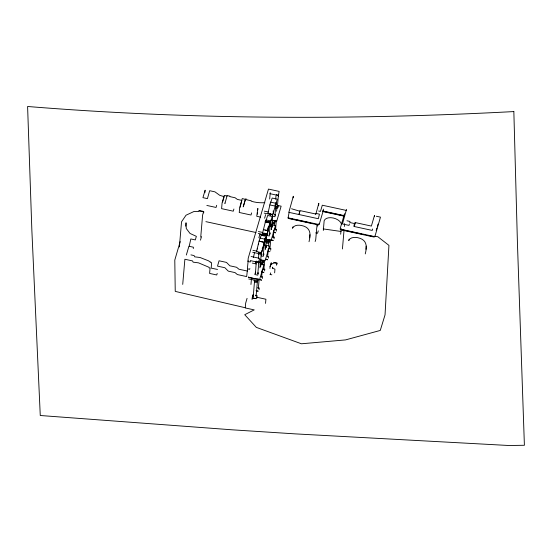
<?xml version="1.0" encoding="UTF-8"?>
<svg xmlns="http://www.w3.org/2000/svg" width="552" height="552" viewBox="0 0 552 552"><rect width="100%" height="100%" fill="white"/><g stroke="black" fill="none" stroke-linecap="round" stroke-linejoin="round"><path stroke-width="0.83" d="M179.379 246.951L181.539 221.8L186.031 215.211L194.125 211.43L198.892 211.45L199.175 210.491L199.141 210.878L202.881 211.692M185.734 226.168L186.024 222.773L186.265 228.5L190.047 233.468L196.36 236.359L195.318 239.92L190.826 238.947L189.219 246.178M182.719 284.397L184.879 259.247L192.544 260.91L193.138 262.172L198.506 262.849L209.125 267.334L209.077 267.886L210.064 268.099L209.608 273.426L216.743 274.972L217.191 273.447M193.29 248.572L193.407 247.22L188.922 246.24L186.341 255.024M200.728 237.098L202.618 215.025L203.66 211.464M204.909 192.689L205.13 190.192L202.936 197.657L207.421 198.637L209.656 190.702L214.963 191.855L219.765 195.339L224.174 196.664L222.615 201.997M224.961 203.053L224.919 203.495L227.148 195.58L229.839 196.167L229.804 196.609L235.104 197.761L237.346 199.41L241.838 200.383L240.141 207.262M248.158 260.772L247.372 268.831L249.614 269.321L249.856 268.493M245.323 307.147L245.668 303.145L247.068 298.356M250.953 284.487L251.45 278.732M253.409 257.467L254.575 252.499M257.356 214.135L257.501 212.506M257.708 210.064L257.846 208.435L256.735 216.267L260.592 217.108M252.064 299.557L252.271 297.832L256.218 298.687L252.188 298.114L253.126 294.713M252.395 297.459L253.251 294.533M254.217 279.954L254.134 280.975L257.273 281.658L258.005 279.167M254.541 281.175L253.264 296.113L253.644 295.306M258.446 258.64L258.95 252.754M257.404 281.189L256.121 296.127L255.907 295.555M257.77 279.057C259.157 281.61 255.21 283.983 254.362 281.175M256.866 297.293L257.073 295.568L255.493 295.223M256.859 298.114L256.949 297.01M262.662 232.847L262.607 233.544L267.092 234.517L268.589 229.404L268.686 228.328L268.148 228.211M259.923 267.817L260.454 263.242M259.116 279.457L258.336 288.586L258.115 288.013M261.2 254.458L260.213 265.105M260.737 266.292L260.854 264.932M259.081 289.752L259.288 288.027L257.708 287.682M262.676 249.124L262.165 248.621M264.456 233.972L264.311 235.663L264.27 233.972M264.787 239.527L265.001 238.65M262.283 269.845L261.641 277.311L261.427 276.738M262.704 264.863L262.918 262.373M263.283 260.24C263.987 262.103 262.331 264.684 260.385 263.276M265.091 239.32L260.089 237.981L259.074 241.217L264.097 242.307L259.06 241.079L256.577 251.47L261.2 252.657L261.351 252.147M265.36 238.354L261.179 254.113L252.74 252.285M262.386 278.477L262.593 276.752L261.013 276.407M269.68 199.037L270.225 192.682M264.622 260.682L263.842 269.811L263.628 269.238M266.851 233.986L265.774 246.571L265.395 245.895M266.243 247.51L266.361 246.151M269.852 204.944L270.535 202.115L275.565 203.205L274.937 206.013L269.852 204.944L267.934 213.417L272.957 214.507L273.675 211.195L273.137 211.078L273.226 211.644M264.587 270.977L264.794 269.245L263.214 268.907M269.721 222.194L269.783 221.469M270.432 213.596L270.287 215.287L270.245 213.596M268.327 248.635L267.616 256.935L267.403 256.363M268.541 246.144L268.9 241.997M269.259 239.865C270.411 242.176 267.306 244.688 265.926 242.314M270.977 219.786L266.685 235.338M268.362 258.101L268.569 256.376M272.681 215.301L271.75 226.196L271.37 225.513M270.694 239.982L269.907 249.111L269.693 248.538M265.546 303.393L265.905 299.232L256.928 297.286M272.226 227.134L272.336 225.775M270.659 250.277L270.866 248.552L269.286 248.207M275.703 199.189L275.993 195.836M269.921 268.451C269.293 264.684 273.302 262.055 276.704 263.228L276.531 265.229M276.041 202.639L274.965 215.232L274.585 214.555M273.895 230.225L273.261 237.698L273.04 237.125M274.323 225.244L274.537 222.76M274.903 220.621C275.6 222.484 273.951 225.064 272.005 223.657M274.054 237.208L272.605 236.587M274.006 238.864L274.213 237.132L272.633 236.794M276.304 220.848L275.524 229.977L275.068 229.17M272.405 268.472L272.522 267.133L273.026 268.279L274.951 269.203L274.641 272.84M277.925 207.683L278.042 206.324M276.269 231.143L276.476 229.418L274.896 229.073M277.076 264.084L277.159 263.09L273.571 262.31M288.268 217.253L288.172 218.419L318.525 225.002L318.939 223.594M289.124 212.341L288.103 217.826L319.173 224.567L323.306 210.484M293.174 197.851L293.305 196.284L288.834 212.327L318.332 218.73L319.442 214.162L315.854 213.382L315.675 213.997L299.977 210.588L299.087 214.1L299.922 211.257L291.553 208.76M309.017 241.714C311.155 233.344 310.369 227.369 301.565 225.499C298.446 224.885 294.023 224.933 292.484 228.273L292.898 226.851M309.644 237.871L309.92 234.648M316.882 226.092L317.02 224.485M318.601 205.675L318.801 203.322L315.758 214.493M323.32 230.446L324.155 220.765A9.018 5.368 16.3 0 1 333.235 217.992A9.018 5.368 16.3 0 1 341.522 224.533M340.688 234.214L341.17 228.569M344.172 214.935L344.11 215.604L322.734 210.961L323.562 209.139M342.433 248.959L344.048 230.087M344.351 226.513L344.6 223.643M354.508 225.444L354.467 225.885L355.343 222.601L371.372 226.078L374.497 215.404L374.415 216.418M365.265 253.913C367.384 245.612 366.604 239.554 357.806 237.698C354.681 237.077 350.154 237.139 348.719 240.582L349.133 239.161M365.955 249.304L366.224 246.116M278.505 194.401L277.401 206.496M258.729 263.014L259.447 258.308L251.098 256.494M261.165 254.707L261.489 253.051M264.249 244.198L264.574 242.542M266.678 235.925L267.002 234.269M270.225 223.822L270.549 222.166M275.869 204.585L276.193 202.929L272.978 213.893M278.353 196.098L278.684 194.442M261.8 251.829L265.719 237.919M260.068 238.229L261.193 235.29L266.216 236.38L265.56 239.278L265.022 239.161M258.301 244.736L258.667 243.356M263.373 229.832L265.892 219.889L270.383 220.862L268.81 226.941L268.272 226.824M267.396 230.384L267.817 228.68M267.892 228.355L268.182 227.176M267.934 230.501L268.355 228.797M268.431 228.473L268.72 227.293M180.214 241.569L174.791 260.068L175.239 291.387L245.267 307.747M200.459 240.175L201.501 236.622M216.674 205.309L216.053 207.448L206.841 205.447M233.896 209.042L233.268 211.181L221.6 208.649L222.097 202.881L224.284 195.415L227.113 196.029M251.629 212.893L251.008 215.025L239.251 212.479L239.644 207.856L242.252 198.561L245.426 199.389L243.232 206.855L245.461 198.948L246.716 199.217L246.668 199.776L251.16 200.749L251.125 201.135C255.679 202.632 260.13 202.97 264.85 202.674M247.482 269.479L246.647 276.573L237.339 274.558L235.021 272.598L228.286 271.135L224.905 267.734L217.502 266.126L219.068 260.792L226.472 262.4L229.853 265.802L236.58 267.265L238.906 269.217L247.441 271.073M250.401 261.262L250.187 261.993L247.945 261.503L248.227 258.143L268.479 189.088L279.16 191.406L278.367 195.505L269.928 193.676M258.874 237.726L259.951 234.069M264.594 218.247L265.65 214.638M248.676 276.856L248.497 277.456L259.606 279.588L263.946 264.794L260.047 263.946M248.731 278.981L257.363 280.63M255.376 262.931L255.845 261.324M261.51 251.139L261.089 252.561L261.627 252.678M255.493 272.157L254.803 274.517L257.763 275.158L258.453 272.798M258.653 262.407L258.86 261.696M260.199 266.844L260.896 264.491M263.973 253.982L263.283 256.342L261.062 255.859M265.712 248.069L266.402 245.709M269.949 233.606L269.259 235.966L258.253 233.51M271.688 227.693L272.377 225.333M275.593 214.369L274.903 216.729L272.681 216.246M278.084 205.882L277.394 208.235L275.91 207.918M269.914 234.048L270.266 232.834M271.646 228.135L271.218 229.597L271.605 225.085L269.362 224.602M262.876 261.82L260.447 261.627M268.858 241.438L265.643 241.086M274.496 222.201L272.067 222.014M263.525 260.351L262.793 262.842L261.22 262.504M269.5 239.975L268.769 242.466L265.622 241.783M275.137 220.738L274.413 223.229L272.84 222.884M253.623 294.713L252.947 297.204L253.596 294.989M258.426 291.152L256.763 291.09M263.939 272.371L262.276 272.308M270.004 251.671L268.341 251.615M270.121 266.506L271.273 262.559M270.742 264.967L271.204 263.394M270.211 274.461L270.68 272.867M317.662 224.616L316.744 227.748L315.737 239.506L315.144 241.528M318.269 230.86L317.572 233.248L315.772 232.854M340.204 228.452L344.538 213.693M346.511 209.332L342.447 223.96L349.002 225.382L349.423 223.96M354.246 225.002L354.667 223.581L349.837 222.532L349.933 221.428L346.966 220.779M372.655 228.997L372.234 230.419L353.832 226.423L354.722 222.918L355.302 223.042M376.181 230.412L376.871 228.045M377.333 226.472L378.03 224.105M270.466 202.977L272.184 198.051L277.207 199.141L275.834 204.709L275.296 204.592M257.494 248.269L257.218 249.062M266.016 220.696L267.623 215.487L272.108 216.46L271.156 220.655L270.618 220.538M264.608 239.182L264.925 238.409M276.014 202.888L275.717 203.322M270.259 222.359L270.397 221.883L269.321 234.469L269.141 233.993M266.823 234.234L266.285 234.814M261.31 253.009L260.779 253.589M265.988 237.532L265.174 237.891M265.477 221.021L269.983 222.09L265.498 221.117M270.031 239.803L269.742 240.182L266.623 239.506M264.056 260.178L263.766 260.558L260.647 259.882M258.536 278.995L258.246 279.374L248.69 277.297M278.394 194.635L277.966 194.98M264.104 242.935L264.422 242.259L263.345 254.845L262.966 254.168M268.914 240.43L268.403 240.851M258.584 261.752L258.909 261.075L257.825 273.661L257.446 272.985M262.938 260.806L262.428 261.227M255.755 272.978L255.431 273.654L256.328 261.062M272.26 214.431L271.067 214.431M258.343 261.903L257.142 261.896M266.002 234.904L265.091 234.807M268.065 240.962L267.327 240.962M260.496 253.685L259.585 253.582M277.373 195.104L276.317 194.621M323.189 228.907L341.115 231.474M374.408 236.235L377.823 236.725L388.939 245.378L385.041 314.861L380.273 330.434L345.531 339.908L301.433 343.786L256.314 327.377L244.729 314.709L254.23 309.886L245.254 307.94M276.607 211.216L277.007 206.565L275.51 206.241M376.333 216.239L380.459 217.136L374.87 236.649L340.149 229.114M346.414 210.443L322.299 205.213L320.477 211.402L318.683 211.016M323.058 211.306L344.068 215.867M322.803 211.561L344.082 216.177M277.145 205.316L281.134 206.186L276.745 221.159L271.584 220.317M264.394 211.161L268.341 212.016M289.255 218.35L292.56 219.068M294.209 219.427L310.735 223.008M342.626 229.929L361.636 234.048M368.246 235.483L369.592 235.773M370.261 235.918L371.655 236.221M264.229 213.127L272.66 214.963M340.936 229.867L374.221 237.084M271.487 220.096L275.386 220.938M269.962 222.139L270.501 222.256L270.418 223.167L269.804 225.264L269.266 225.154M265.298 221.58L269.783 222.635L265.291 221.662M271.536 224.788L275.427 225.637L271.101 240.396L266.719 239.727M269.776 225.706L271.294 226.141L269.804 225.816M199.244 210.512L203.736 211.485L203.702 212.899M274.868 228.866L276.317 229.494L274.841 229.177M264.953 230.177L267.32 230.688L267.817 231.281L267.879 230.557L263.394 229.584L262.579 233.137L267.065 234.11M274.04 232.199L275.531 232.827L273.164 232.309M258.419 231.536L262.904 232.509M264.16 233.172L265.657 233.496M205.896 221.656L255.997 232.523M260.647 234.552L264.656 235.421M271.777 239.913L273.268 240.541L270.901 240.03M265.56 245.171L269.452 246.013L265.126 260.772L259.964 259.937M264.194 245.102L265.691 245.426L265.326 249.697M264.097 245.191L265.65 245.571L264.153 245.247M252.913 250.318L256.859 251.174M266.133 259.157L267.63 259.778L265.257 259.267M250.304 260.599L260.489 262.828M252.285 263.076L256.294 263.946M190.93 254.886L194.111 255.576L194.704 256.839L200.072 257.515L208.842 260.951L209.429 261.724L210.691 262L210.643 262.552L211.63 262.766L211.174 268.093L217.516 269.466M261.565 271.853L263.145 272.198M270.052 274.427L271.846 274.82M260.158 279.533L261.655 280.161L259.281 279.643M256.059 290.635L257.639 290.98M270.811 214.273L270.487 213.845M256.894 261.745L256.563 261.31M258.764 252.754L258.805 254.444M269.686 222.856L265.195 221.938L269.686 222.856M513.843 111.573C351.859 120.17 189.329 119.598 27.6 106.488L31.871 230.522L40.268 415.504L232.109 429.808L295.134 433.872L509.013 445.512L524.4 445.271L517.445 243.377L513.843 111.573"/></g></svg>
